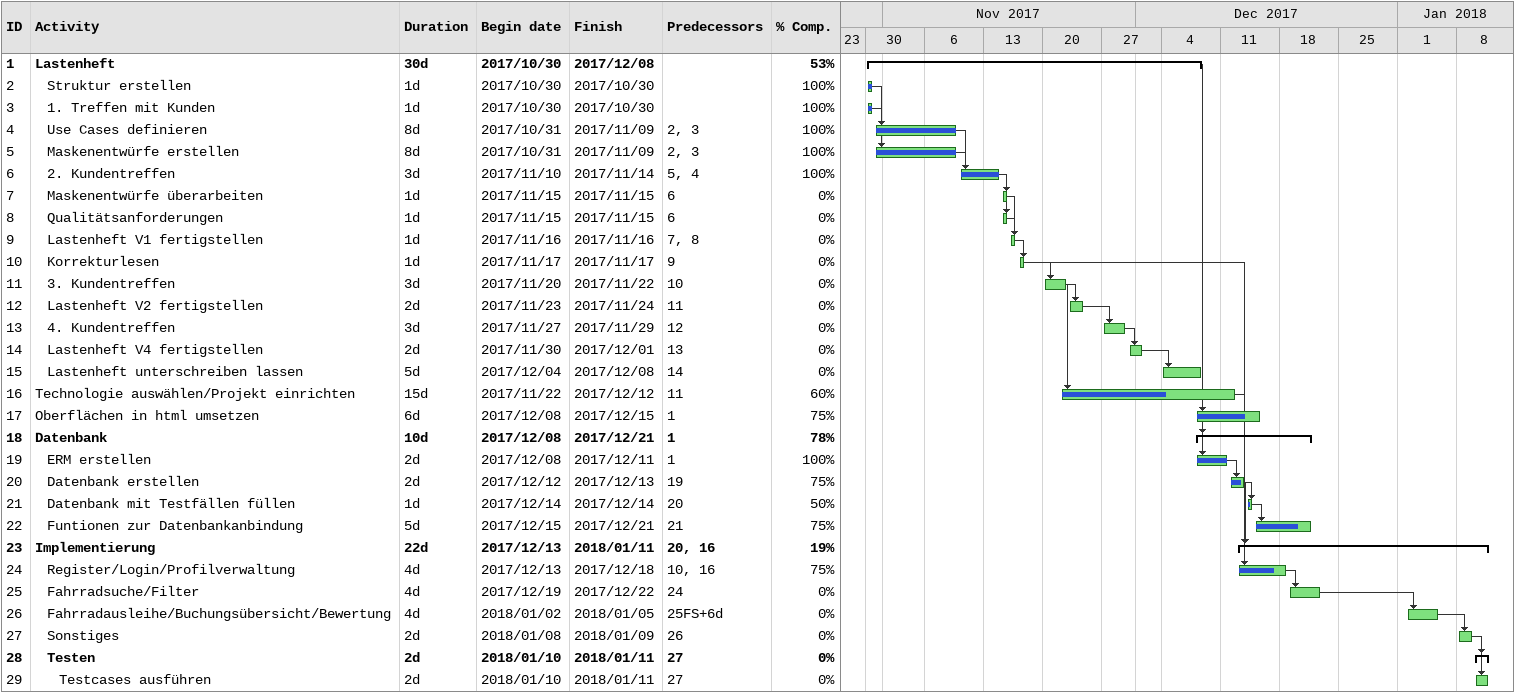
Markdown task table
| ID | Level | Task | Duration | Start | Finish | Predecessors | % complete |
|---|---|---|---|---|---|---|---|
| 1 | 1 | **Lastenheft** | 30d | 2017-10-30 | 2017-12-08 |  | 53 |
| 2 | 2 | Struktur erstellen | 1d | 2017-10-30 | 2017-10-30 |  | 100 |
| 3 | 2 | 1. Treffen mit Kunden | 1d | 2017-10-30 | 2017-10-30 |  | 100 |
| 4 | 2 | Use Cases definieren | 8d | 2017-10-31 | 2017-11-09 | 2, 3 | 100 |
| 5 | 2 | Maskenentwürfe erstellen | 8d | 2017-10-31 | 2017-11-09 | 2, 3 | 100 |
| 6 | 2 | 2. Kundentreffen | 3d | 2017-11-10 | 2017-11-14 | 5, 4 | 100 |
| 7 | 2 | Maskenentwürfe überarbeiten | 1d | 2017-11-15 | 2017-11-15 | 6 | 0 |
| 8 | 2 | Qualitätsanforderungen | 1d | 2017-11-15 | 2017-11-15 | 6 | 0 |
| 9 | 2 | Lastenheft V1 fertigstellen | 1d | 2017-11-16 | 2017-11-16 | 7, 8 | 0 |
| 10 | 2 | Korrekturlesen | 1d | 2017-11-17 | 2017-11-17 | 9 | 0 |
| 11 | 2 | 3. Kundentreffen | 3d | 2017-11-20 | 2017-11-22 | 10 | 0 |
| 12 | 2 | Lastenheft V2 fertigstellen | 2d | 2017-11-23 | 2017-11-24 | 11 | 0 |
| 13 | 2 | 4. Kundentreffen | 3d | 2017-11-27 | 2017-11-29 | 12 | 0 |
| 14 | 2 | Lastenheft V4 fertigstellen | 2d | 2017-11-30 | 2017-12-01 | 13 | 0 |
| 15 | 2 | Lastenheft unterschreiben lassen | 5d | 2017-12-04 | 2017-12-08 | 14 | 0 |
| 16 | 1 | Technologie auswählen/Projekt einrichten | 15d | 2017-11-22 | 2017-12-12 | 11 | 60 |
| 17 | 1 | Oberflächen in html umsetzen | 6d | 2017-12-08 | 2017-12-15 | 1 | 75 |
| 18 | 1 | **Datenbank** | 10d | 2017-12-08 | 2017-12-21 | 1 | 78 |
| 19 | 2 | ERM erstellen | 2d | 2017-12-08 | 2017-12-11 | 1 | 100 |
| 20 | 2 | Datenbank erstellen | 2d | 2017-12-12 | 2017-12-13 | 19 | 75 |
| 21 | 2 | Datenbank mit Testfällen füllen | 1d | 2017-12-14 | 2017-12-14 | 20 | 50 |
| 22 | 2 | Funtionen zur Datenbankanbindung | 5d | 2017-12-15 | 2017-12-21 | 21 | 75 |
| 23 | 1 | **Implementierung** | 22d | 2017-12-13 | 2018-01-11 | 20, 16 | 19 |
| 24 | 2 | Register/Login/Profilverwaltung | 4d | 2017-12-13 | 2017-12-18 | 10, 16 | 75 |
| 25 | 2 | Fahrradsuche/Filter | 4d | 2017-12-19 | 2017-12-22 | 24 | 0 |
| 26 | 2 | Fahrradausleihe/Buchungsübersicht/Bewertung | 4d | 2018-01-02 | 2018-01-05 | 25FS+6d | 0 |
| 27 | 2 | Sonstiges | 2d | 2018-01-08 | 2018-01-09 | 26 | 0 |
| 28 | 2 | **Testen** | 2d | 2018-01-10 | 2018-01-11 | 27 | 0 |
| 29 | 3 | Testcases ausführen | 2d | 2018-01-10 | 2018-01-11 | 27 | 0 |
